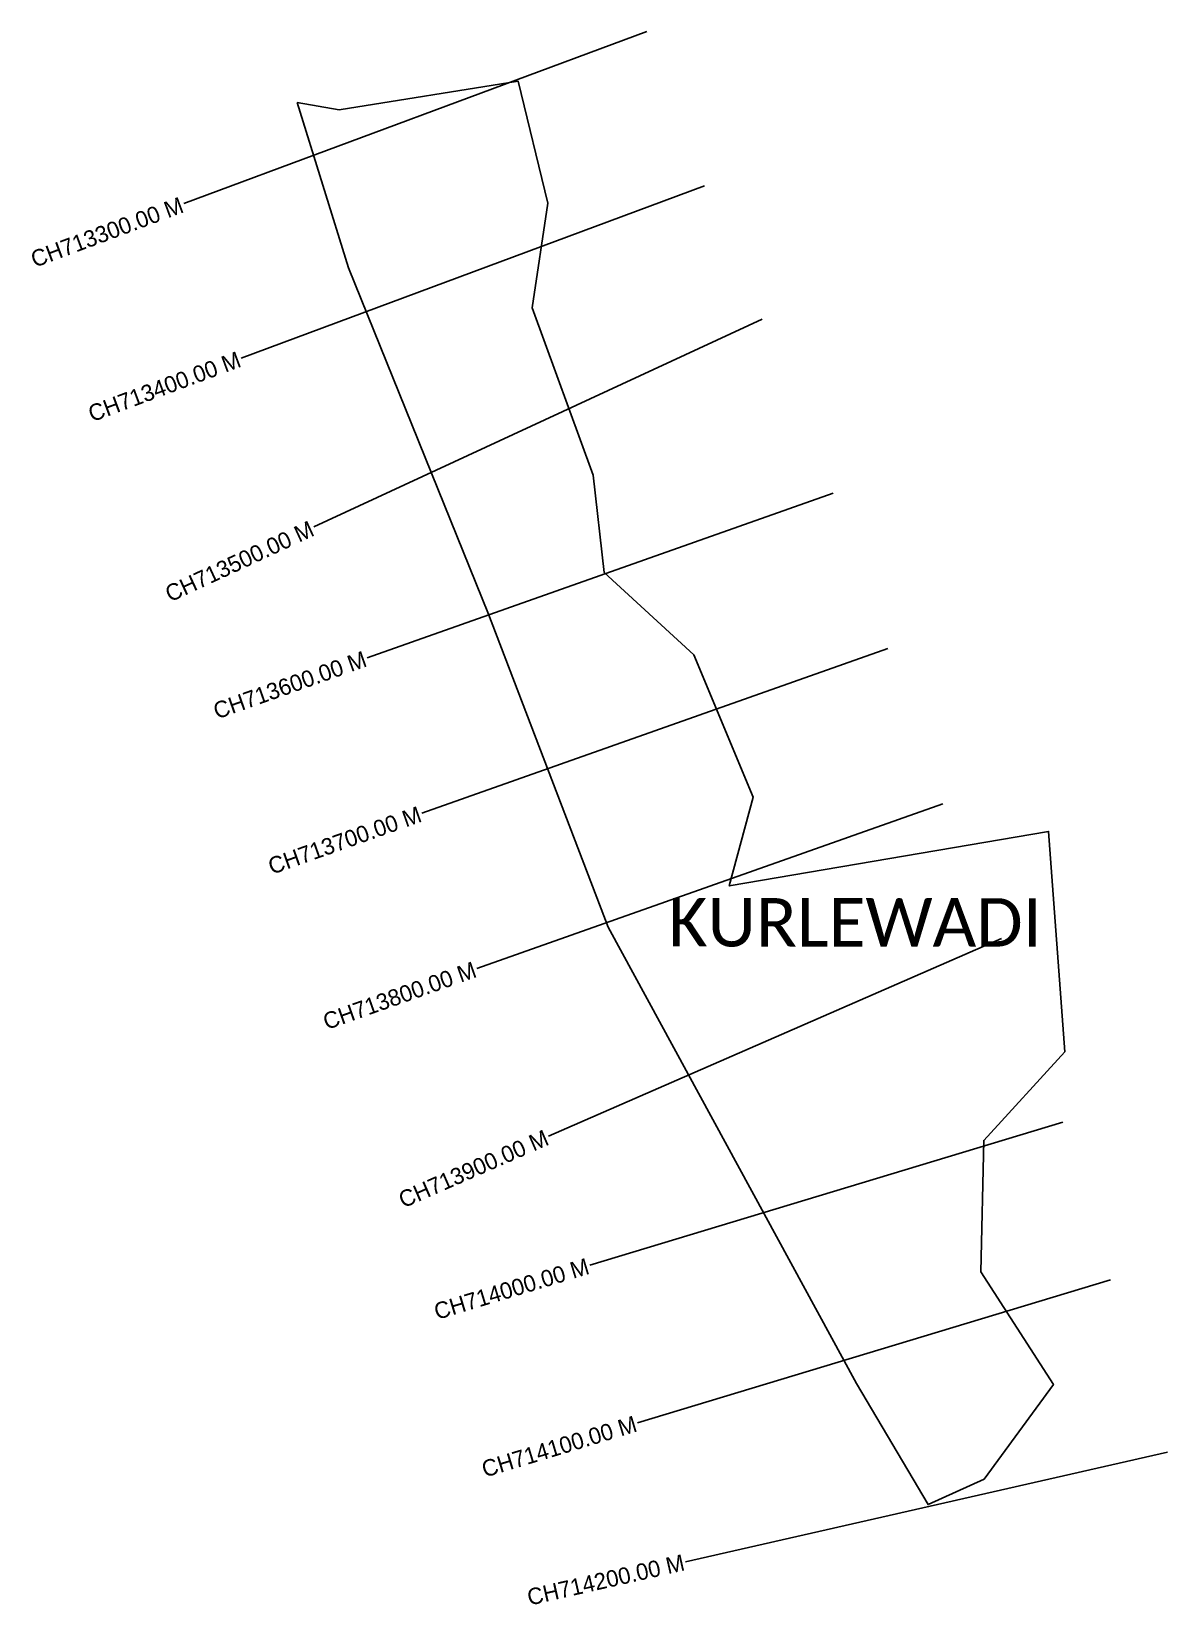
# Model space of a CAD drawing. Header units: metres. Extents: x 353758 to 354448, y 1749472 to 1750427.
import ezdxf
from ezdxf.enums import TextEntityAlignment as Align

# ---------------------------------------------------------------- set-up
doc = ezdxf.new("R2010")
doc.units = ezdxf.units.M
for name, color, linetype in [('CS', 134, 'Continuous'), ('CSMark', 6, 'Continuous'), ('VILLAGE NAME', 250, 'Continuous')]:
    doc.layers.add(name, color=color, linetype=linetype)

msp = doc.modelspace()

# ---------------------------------------------------------------- linework, layer by layer
at = {"color": 6}
for points in [[(353945.16, 1750379.7), (354053.82, 1750397.27), (354071.88, 1750323.21), (354062.47, 1750259.59), (354099.45, 1750158.01), (354106.1, 1750098.82), (354160.55, 1750048.96), (354196.48, 1749962.48), (354182.03, 1749908.61), (354375.9, 1749941.67), (354385.81, 1749807.94), (354336.51, 1749754.06), (354334.71, 1749674.28), (354378.75, 1749605.95), (354336.67, 1749548.52), (354302.74, 1749533.03), (354259.2, 1749606.43), (354108.42, 1749883.5), (354035.8, 1750073.68), (353950.97, 1750283.84), (353919.69, 1750384.29)], [(353919.69, 1750384.29), (353945.16, 1750379.7)]]:
    msp.add_lwpolyline(points, dxfattribs=at)
at = {"layer": 'CS'}
for p, q in [((354132.07, 1750427.36), (353850.87, 1750322.83)), ((354166.92, 1750333.63), (353885.72, 1750229.09)), ((354202.01, 1750252.64), (353929.79, 1750126.57)), ((354245.03, 1750147.05), (353962.15, 1750047.15)), ((354278.33, 1750052.76), (353995.46, 1749952.85)), ((354311.63, 1749958.47), (354028.76, 1749858.56)), ((354347.3, 1749876.69), (354072.33, 1749756.74)), ((354384.53, 1749765.25), (354097.39, 1749678.35)), ((354413.5, 1749669.54), (354126.36, 1749582.64)), ((354448.07, 1749564.81), (354155.53, 1749498.3))]:
    msp.add_line(p, q, dxfattribs=at)

# ---------------------------------------------------------------- texts
at = {"layer": 'CSMark'}
for s, rotation, p in [('CH713300.00 M', 20.3933, (353849.94, 1750322.48)), ('CH713400.00 M', 20.3933, (353884.78, 1750228.74)), ('CH713500.00 M', 24.8485, (353928.88, 1750126.15)), ('CH713600.00 M', 19.45174, (353961.21, 1750046.81)), ('CH713700.00 M', 19.45174, (353994.51, 1749952.52)), ('CH713800.00 M', 19.45174, (354027.81, 1749858.23)), ('CH713900.00 M', 23.56822, (354071.41, 1749756.34)), ('CH714000.00 M', 16.83888, (354096.44, 1749678.06)), ('CH714100.00 M', 16.83888, (354125.41, 1749582.35)), ('CH714200.00 M', 12.80958, (354154.56, 1749498.08))]:
    msp.add_text(s, height=10, rotation=rotation, dxfattribs=at).set_placement(p, align=Align.MIDDLE_RIGHT)
at = {"layer": 'VILLAGE NAME', "insert": (354145.02, 1749901.23), "char_height": 29.3908, "attachment_point": 1, "rotation": 359.9793}
msp.add_mtext_dynamic_manual_height_columns('{\\fCalibri|b0|i0|c0|p34;KURLEWADI}', width=290.022, gutter_width=146.95, heights=[0], dxfattribs=at)

doc.saveas('drawing.dxf')
